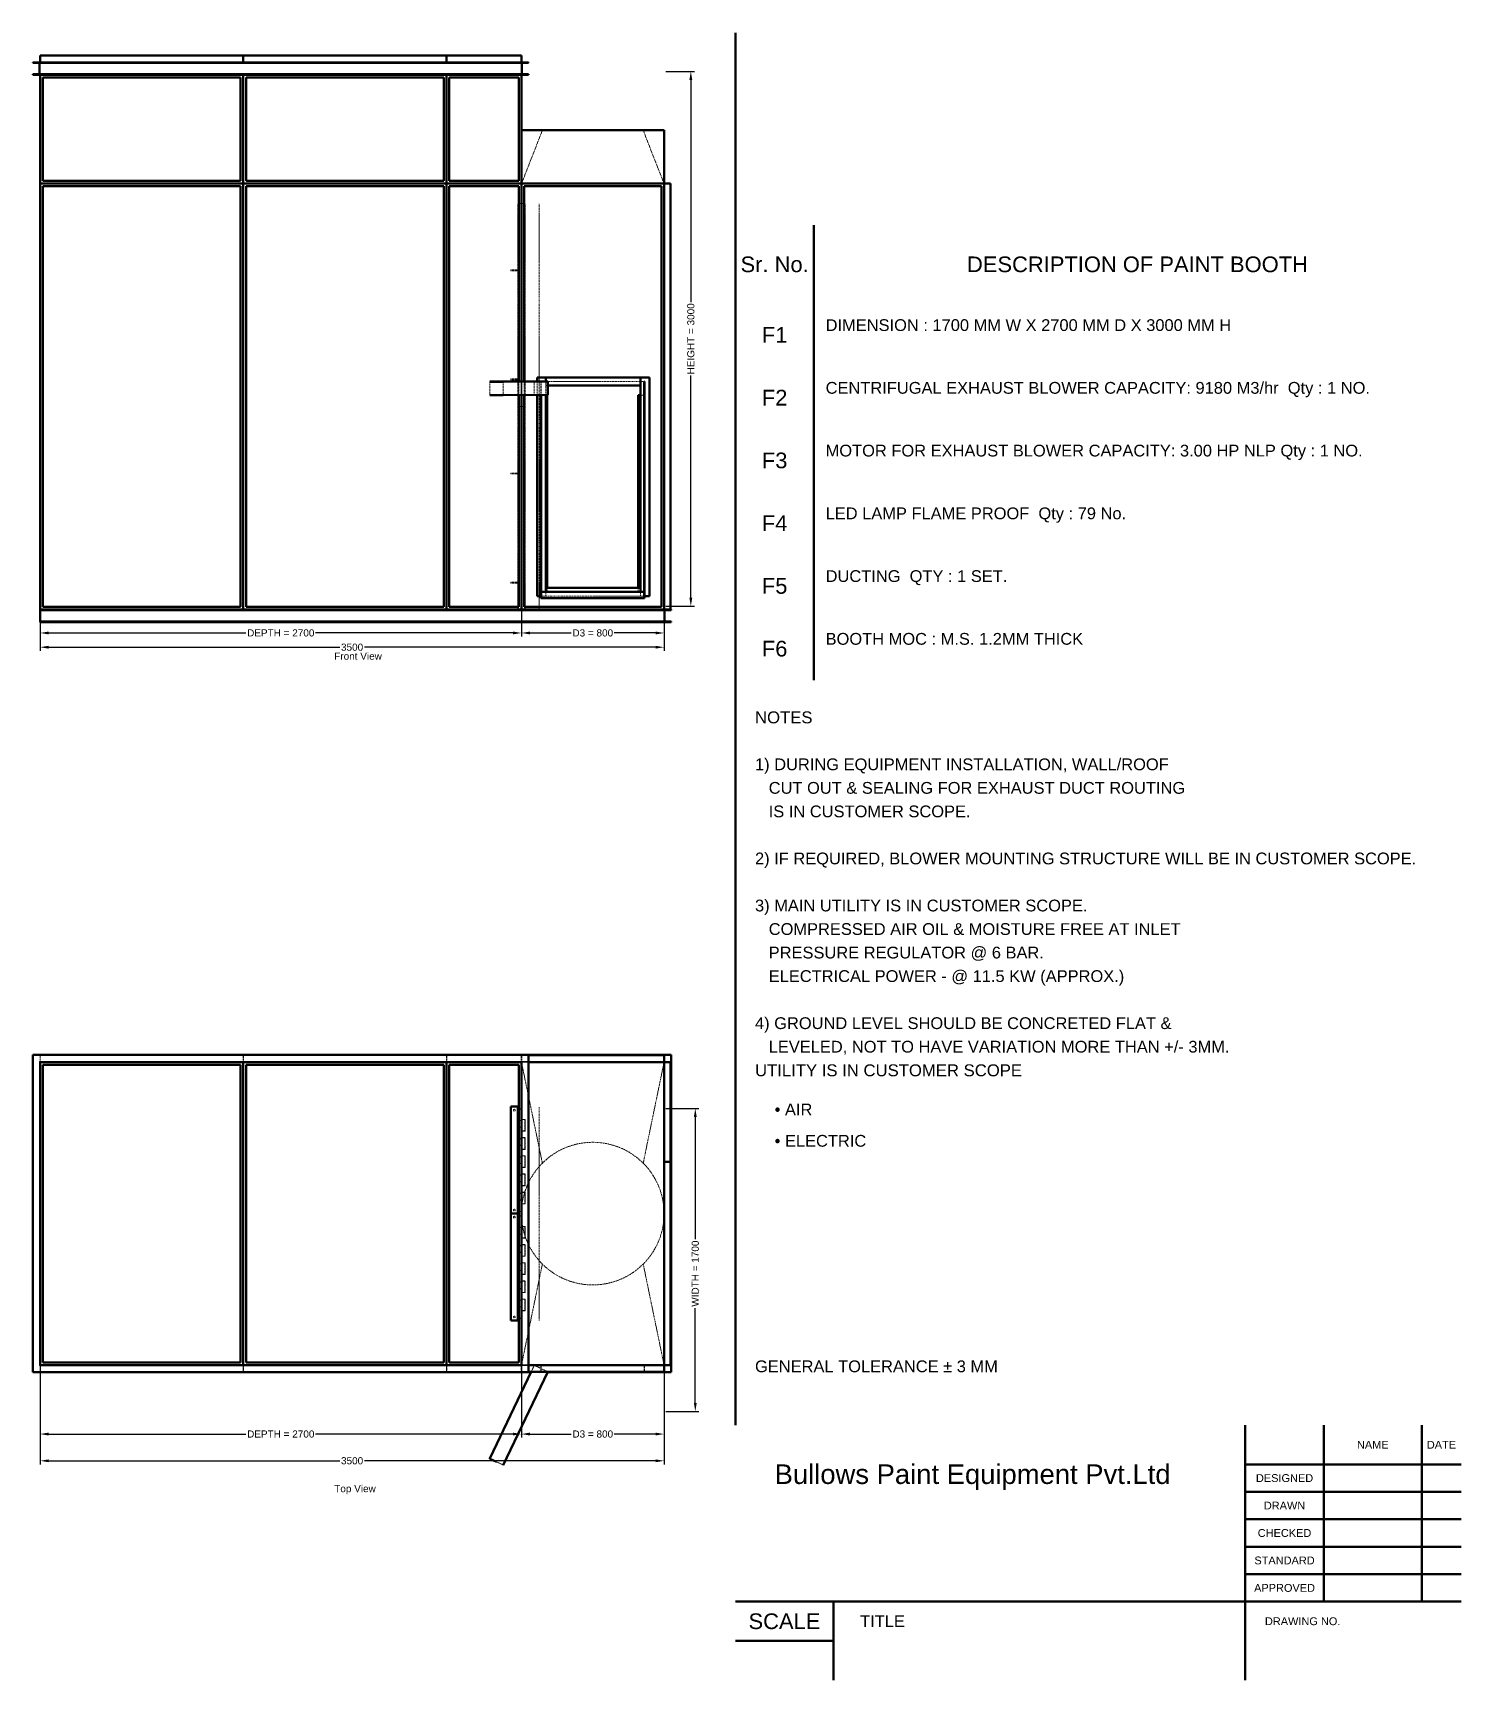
# Model space of a CAD drawing. Header units: millimetres. Extents: x 607 to 13409, y 330 to 9570.
# Drawn here: x 5399 to 13409, y 330 to 9570 of the extents above; entities that cross this region are included whole.
import ezdxf
from ezdxf.enums import TextEntityAlignment as Align

# ---------------------------------------------------------------- set-up
doc = ezdxf.new("R2010")
doc.units = ezdxf.units.MM
doc.linetypes.add('Hidden', pattern=[15, 5, -3, 5, -2])
for name, color, linetype, lineweight in [('Default', 7, 'Continuous', 50), ('Edges', 7, 'Hidden', 15), ('HiddenEdges', 2, 'Hidden', 15), ('HiddenSilhouettes', 2, 'Hidden', 15), ('HiddenWires', 7, 'Hidden', 15), ('Silhouettes', 7, 'Continuous', 50), ('Wires', 7, 'Hidden', 15)]:
    doc.layers.add(name, color=color, linetype=linetype, lineweight=lineweight)
doc.layers.add('Dimension', color=7, linetype='Continuous', lineweight=50, true_color=0x6495ed)
doc.styles.add('Default', font='arial.ttf')
doc.dimstyles.get("Standard").update_dxf_attribs({"dimtxt": 0.18, "dimasz": 0.18, "dimexe": 0.18, "dimexo": 0.0625, "dimgap": 0.09, "dimtad": 0, "dimtih": 1, "dimtoh": 1, "dimdec": 4, "dimzin": 0, "dimdsep": 46, "dimtxsty": 'Standard', "dimcen": 0.09, "dimadec": 0, "dimazin": 0, "dimtfac": 1, "dimtdec": 4, "dimtofl": 0, "dimtmove": 0, "dimatfit": 3, "dimfxl": 1, "dimtolj": 1, "dimtzin": 0, "dimarcsym": 0})

# ---------------------------------------------------------------- blocks, each defined once
blk = doc.blocks.new('Top')
at = {"layer": 'Edges'}
for points in [[(1632.8, 543.6), (1750, 1110.7)], [(990, 917.1), (1067.2, 543.6)], [(990, -395.6), (1067.2, -22.1)], [(1632.8, -22.1), (1750, -589.3)], [(772.2, -1112.7), (848.2, -1150.7)]]:
    blk.add_lwpolyline(points, dxfattribs=at)
for start, end in [(45, 135), (135, 154.1767), (315.00001, 45), (205.82331, 224.99999), (224.99999, 315.00001)]:
    blk.add_arc((1350, 260.7), 400, start, end, dxfattribs=at)
at = {"layer": 'HiddenEdges'}
for points in [[(950, 1110.7), (990, 917.1)], [(950, -589.3), (990, -395.6)], [(772.2, -1114.3), (1022, -590.9)]]:
    blk.add_lwpolyline(points, dxfattribs=at)
for points in [[(-1753, -592.3, 0), (-1753, 1113.7, 0)], [(-1753, 1113.7, 0), (953, 1113.7, 0)], [(-1750, 1113.7, 0), (1753, 1113.7, 0)], [(-1748.8, 1110.7, 0), (-1748.8, 1147.5, 0)], [(-1748.8, 1147.5, 0), (-611.2, 1147.5, 0)], [(-1748.8, -588.1, 0), (-1748.8, 1109.5, 0)], [(-1748.8, 1109.5, 0), (-611.2, 1109.5, 0)], [(-1735, 1147.5, 0), (-1735, 1148.7, 0)], [(-625, 1147.5, 0), (-625, 1148.7, 0)], [(-611.2, 1110.7, 0), (-611.2, 1147.5, 0)], [(-611.2, -588.1, 0), (-611.2, 1109.5, 0)], [(-608.8, 1147.5, 0), (528.8, 1147.5, 0)], [(-608.8, 1110.7, 0), (-608.8, 1147.5, 0)], [(-608.8, -588.1, 0), (-608.8, 1109.5, 0)], [(-608.8, 1109.5, 0), (528.8, 1109.5, 0)], [(-595, 1147.5, 0), (-595, 1148.7, 0)], [(515, 1147.5, 0), (515, 1148.7, 0)], [(528.8, 1110.7, 0), (528.8, 1147.5, 0)], [(528.8, -588.1, 0), (528.8, 1109.5, 0)], [(531.2, 1110.7, 0), (531.2, 1147.5, 0)], [(531.2, 1147.5, 0), (948.8, 1147.5, 0)], [(531.2, 1109.5, 0), (948.8, 1109.5, 0)], [(531.2, -588.1, 0), (531.2, 1109.5, 0)], [(545, 1147.5, 0), (545, 1148.7, 0)], [(935, 1147.5, 0), (935, 1148.7, 0)], [(948.8, 1110.7, 0), (948.8, 1147.5, 0)], [(948.8, -588.1, 0), (948.8, 1109.5, 0)], [(951.2, 1110.7, 0), (951.2, 1147.5, 0)], [(951.2, 1147.5, 0), (1748.8, 1147.5, 0)], [(953, -592.3, 0), (953, 1113.7, 0)], [(965, 1147.5, 0), (965, 1148.7, 0)], [(1735, 1147.5, 0), (1735, 1148.7, 0)], [(1748.8, 1110.7, 0), (1748.8, 1147.5, 0)], [(1751.2, 1109.5, 0), (1786.8, 1109.5, 0)], [(1751.2, 551.9, 0), (1751.2, 1109.5, 0)], [(1753, -592.3, 0), (1753, 1113.7, 0)], [(1750, 1073.9, 0), (1751.2, 1073.9, 0)], [(1750, 587.5, 0), (1751.2, 587.5, 0)], [(1750, 513.9, 0), (1751.2, 513.9, 0)], [(1751.2, 551.9, 0), (1786.8, 551.9, 0)], [(1751.2, -588.1, 0), (1751.2, 549.5, 0)], [(1751.2, 549.5, 0), (1786.8, 549.5, 0)], [(1750, -552.5, 0), (1751.2, -552.5, 0)], [(-1753, -592.3, 0), (953, -592.3, 0)], [(-1750, -592.3, 0), (1753, -592.3, 0)], [(-1748.8, -588.1, 0), (-611.2, -588.1, 0)], [(-1748.8, -626.1, 0), (-1748.8, -589.3, 0)], [(-1748.8, -626.1, 0), (-611.2, -626.1, 0)], [(-1735, -627.3, 0), (-1735, -626.1, 0)], [(-625, -627.3, 0), (-625, -626.1, 0)], [(-611.2, -626.1, 0), (-611.2, -589.3, 0)], [(-608.8, -588.1, 0), (528.8, -588.1, 0)], [(-608.8, -626.1, 0), (-608.8, -589.3, 0)], [(-608.8, -626.1, 0), (528.8, -626.1, 0)], [(-595, -627.3, 0), (-595, -626.1, 0)], [(515, -627.3, 0), (515, -626.1, 0)], [(528.8, -626.1, 0), (528.8, -589.3, 0)], [(531.2, -588.1, 0), (948.8, -588.1, 0)], [(531.2, -626.1, 0), (531.2, -589.3, 0)], [(531.2, -626.1, 0), (948.8, -626.1, 0)], [(545, -627.3, 0), (545, -626.1, 0)], [(848.2, -1149.1, 0), (1098, -625.7, 0)], [(935, -627.3, 0), (935, -626.1, 0)], [(948.8, -626.1, 0), (948.8, -589.3, 0)], [(951.2, -626.1, 0), (951.2, -589.3, 0)], [(951.2, -626.1, 0), (1748.8, -626.1, 0)], [(965, -627.3, 0), (965, -626.1, 0)], [(1022, -590.9, 0), (1022, -589.3, 0)], [(1022, -590.9, 0), (1098, -625.7, 0)], [(1060, -589.3, 0), (1060, -588.1, 0)], [(1098, -627.3, 0), (1098, -625.7, 0)], [(1640, -589.3, 0), (1640, -588.1, 0)], [(1735, -627.3, 0), (1735, -626.1, 0)], [(1748.8, -626.1, 0), (1748.8, -589.3, 0)], [(1751.2, -588.1, 0), (1786.8, -588.1, 0)]]:
    blk.add_polyline3d(points, dxfattribs=at)
blk.add_arc((1350, 260.7), 400, 154.1767, 205.82331, dxfattribs=at)
at = {"layer": 'HiddenSilhouettes'}
for points in [[(-1750, 1110.7, 0), (-1750, 1150.7, 0)], [(-1750, 1148.7, 0), (-610, 1148.7, 0)], [(-1750, 1110.7, 0), (-1750, 1148.7, 0)], [(-1750, 1111.9, 0), (-610, 1111.9, 0)], [(-610, 1110.7, 0), (-610, 1148.7, 0)], [(-610, 1148.7, 0), (530, 1148.7, 0)], [(-610, 1111.9, 0), (530, 1111.9, 0)], [(530, 1110.7, 0), (530, 1148.7, 0)], [(530, 1148.7, 0), (950, 1148.7, 0)], [(530, 1111.9, 0), (950, 1111.9, 0)], [(895, 1110.7, 0), (1342.5, 1110.7, 0)], [(950, 1110.7, 0), (950, 1148.7, 0)], [(950, 1148.7, 0), (990, 1148.7, 0)], [(950, 1111.9, 0), (1750, 1111.9, 0)], [(950, 1110.7, 0), (990, 1110.7, 0)], [(935, 848.2, 0), (950, 848.2, 0)], [(935, 847, 0), (950, 847, 0)], [(935, 783.4, 0), (950, 783.4, 0)], [(935, 782.2, 0), (950, 782.2, 0)], [(935, 746.2, 0), (950, 746.2, 0)], [(935, 745, 0), (950, 745, 0)], [(950, 789.2, 0), (970, 789.2, 0)], [(950, 788, 0), (968.8, 788, 0)], [(968.8, 724.4, 0), (968.8, 788, 0)], [(970, 723.2, 0), (970, 789.2, 0)], [(935, 681.4, 0), (950, 681.4, 0)], [(935, 680.2, 0), (950, 680.2, 0)], [(950, 724.4, 0), (968.8, 724.4, 0)], [(950, 723.2, 0), (970, 723.2, 0)], [(950, 687.2, 0), (970, 687.2, 0)], [(950, 686, 0), (968.8, 686, 0)], [(968.8, 622.4, 0), (968.8, 686, 0)], [(970, 621.2, 0), (970, 687.2, 0)], [(935, 644.2, 0), (950, 644.2, 0)], [(935, 643, 0), (950, 643, 0)], [(935, 579.4, 0), (950, 579.4, 0)], [(935, 578.2, 0), (950, 578.2, 0)], [(950, 622.4, 0), (968.8, 622.4, 0)], [(950, 621.2, 0), (970, 621.2, 0)], [(950, 585.2, 0), (970, 585.2, 0)], [(950, 584, 0), (968.8, 584, 0)], [(968.8, 520.4, 0), (968.8, 584, 0)], [(970, 519.2, 0), (970, 585.2, 0)], [(935, 542.2, 0), (950, 542.2, 0)], [(935, 541, 0), (950, 541, 0)], [(935, 477.4, 0), (950, 477.4, 0)], [(935, 476.2, 0), (950, 476.2, 0)], [(950, 520.4, 0), (968.8, 520.4, 0)], [(950, 519.2, 0), (970, 519.2, 0)], [(950, 483.2, 0), (970, 483.2, 0)], [(950, 482, 0), (968.8, 482, 0)], [(968.8, 418.4, 0), (968.8, 482, 0)], [(970, 417.2, 0), (970, 483.2, 0)], [(935, 440.2, 0), (950, 440.2, 0)], [(935, 439, 0), (950, 439, 0)], [(935, 375.4, 0), (950, 375.4, 0)], [(935, 374.2, 0), (950, 374.2, 0)], [(950, 418.4, 0), (968.8, 418.4, 0)], [(950, 417.2, 0), (970, 417.2, 0)], [(950, 381.2, 0), (970, 381.2, 0)], [(950, 380, 0), (968.8, 380, 0)], [(968.8, 316.4, 0), (968.8, 380, 0)], [(970, 315.2, 0), (970, 381.2, 0)], [(935, 338.2, 0), (950, 338.2, 0)], [(935, 337, 0), (950, 337, 0)], [(950, 316.4, 0), (968.8, 316.4, 0)], [(950, 315.2, 0), (970, 315.2, 0)], [(935, 273.4, 0), (950, 273.4, 0)], [(935, 272.2, 0), (950, 272.2, 0)], [(935, 248.2, 0), (950, 248.2, 0)], [(935, 247, 0), (950, 247, 0)], [(950, 189.2, 0), (970, 189.2, 0)], [(950, 188, 0), (968.8, 188, 0)], [(968.8, 124.4, 0), (968.8, 188, 0)], [(970, 123.2, 0), (970, 189.2, 0)], [(935, 183.4, 0), (950, 183.4, 0)], [(935, 182.2, 0), (950, 182.2, 0)], [(935, 146.2, 0), (950, 146.2, 0)], [(935, 145, 0), (950, 145, 0)], [(950, 124.4, 0), (968.8, 124.4, 0)], [(950, 123.2, 0), (970, 123.2, 0)], [(935, 81.4, 0), (950, 81.4, 0)], [(935, 80.2, 0), (950, 80.2, 0)], [(935, 44.2, 0), (950, 44.2, 0)], [(935, 43, 0), (950, 43, 0)], [(950, 87.2, 0), (970, 87.2, 0)], [(950, 86, 0), (968.8, 86, 0)], [(950, 22.4, 0), (968.8, 22.4, 0)], [(950, 21.2, 0), (970, 21.2, 0)], [(968.8, 22.4, 0), (968.8, 86, 0)], [(970, 21.2, 0), (970, 87.2, 0)], [(935, -20.6, 0), (950, -20.6, 0)], [(935, -21.8, 0), (950, -21.8, 0)], [(935, -57.8, 0), (950, -57.8, 0)], [(935, -59, 0), (950, -59, 0)], [(950, -14.8, 0), (970, -14.8, 0)], [(950, -16, 0), (968.8, -16, 0)], [(950, -79.6, 0), (968.8, -79.6, 0)], [(950, -80.8, 0), (970, -80.8, 0)], [(968.8, -79.6, 0), (968.8, -16, 0)], [(970, -80.8, 0), (970, -14.8, 0)], [(935, -122.6, 0), (950, -122.6, 0)], [(935, -123.8, 0), (950, -123.8, 0)], [(935, -159.8, 0), (950, -159.8, 0)], [(935, -161, 0), (950, -161, 0)], [(950, -116.8, 0), (970, -116.8, 0)], [(950, -118, 0), (968.8, -118, 0)], [(950, -181.6, 0), (968.8, -181.6, 0)], [(950, -182.8, 0), (970, -182.8, 0)], [(968.8, -181.6, 0), (968.8, -118, 0)], [(970, -182.8, 0), (970, -116.8, 0)], [(935, -224.6, 0), (950, -224.6, 0)], [(935, -225.8, 0), (950, -225.8, 0)], [(935, -261.8, 0), (950, -261.8, 0)], [(935, -263, 0), (950, -263, 0)], [(950, -218.8, 0), (970, -218.8, 0)], [(950, -220, 0), (968.8, -220, 0)], [(968.8, -283.6, 0), (968.8, -220, 0)], [(970, -284.8, 0), (970, -218.8, 0)], [(935, -326.6, 0), (950, -326.6, 0)], [(935, -327.8, 0), (950, -327.8, 0)], [(950, -283.6, 0), (968.8, -283.6, 0)], [(950, -284.8, 0), (970, -284.8, 0)], [(-1750, -588.1, 0), (-610, -588.1, 0)], [(-1750, -627.3, 0), (-1750, -589.3, 0)], [(-1750, -589.3, 0), (895, -589.3, 0)], [(-1750, -629.3, 0), (-1750, -589.3, 0)], [(-1750, -627.3, 0), (-610, -627.3, 0)], [(-610, -588.1, 0), (530, -588.1, 0)], [(-610, -627.3, 0), (-610, -589.3, 0)], [(-610, -627.3, 0), (530, -627.3, 0)], [(530, -588.1, 0), (950, -588.1, 0)], [(530, -627.3, 0), (530, -589.3, 0)], [(530, -627.3, 0), (950, -627.3, 0)], [(895, -589.3, 0), (1006.9, -589.3, 0)], [(895, -629.3, 0), (990, -629.3, 0)], [(950, -588.1, 0), (1750, -588.1, 0)], [(950, -627.3, 0), (950, -589.3, 0)], [(950, -589.3, 0), (990, -589.3, 0)], [(950, -627.3, 0), (990, -627.3, 0)], [(1002.9, -629.3, 0), (1097, -629.3, 0)], [(1003.9, -627.3, 0), (1022, -589.3, 0)], [(1022, -589.3, 0), (1098, -627.3, 0)], [(1037.5, -593.9, 0), (1037.5, -590.9, 0)], [(1037.5, -590.9, 0), (1087.5, -590.9, 0)], [(1037.5, -593.9, 0), (1087.5, -593.9, 0)], [(1058.4, -627.3, 0), (1058.4, -589.3, 0)], [(1060, -627.3, 0), (1060, -589.3, 0)], [(1060, -590.9, 0), (1118.8, -590.9, 0)], [(1060, -625.7, 0), (1640, -625.7, 0)], [(1087.5, -593.9, 0), (1087.5, -590.9, 0)], [(1087.5, -590.9, 0), (1617.5, -590.9, 0)], [(1087.5, -593.9, 0), (1617.5, -593.9, 0)], [(1094.8, -590.9, 0), (1094.8, -589.3, 0)], [(1342.5, -590.9, 0), (1640, -590.9, 0)], [(1605.2, -590.9, 0), (1605.2, -589.3, 0)], [(1617.5, -590.9, 0), (1667.5, -590.9, 0)], [(1617.5, -593.9, 0), (1617.5, -590.9, 0)], [(1617.5, -593.9, 0), (1667.5, -593.9, 0)], [(1638.4, -627.3, 0), (1638.4, -589.3, 0)], [(1640, -627.3, 0), (1640, -589.3, 0)], [(1667.5, -593.9, 0), (1667.5, -590.9, 0)], [(810.2, -1131.7, 0), (848.2, -1149.1, 0)], [(848.2, -1150.7, 0), (848.2, -1149.1, 0)]]:
    blk.add_polyline3d(points, dxfattribs=at)
blk.add_polyline3d([(1098, -627.3, 0)], close=True, dxfattribs=at)
at = {"layer": 'HiddenWires'}
for points in [[(1050, 260.7, 0), (1050, 860.7, 0)], [(1750, 287.7, 0), (1750, 575.4, 0)], [(1050, -339.3, 0), (1050, 260.7, 0)]]:
    blk.add_polyline3d(points, dxfattribs=at)
at = {"layer": 'Silhouettes'}
for points in [[(772.2, -1112.7), (1003.9, -627.3)], [(772.2, -1114.3), (810.2, -1131.7)]]:
    blk.add_lwpolyline(points, dxfattribs=at)
for points in [[(-1790, -629.3, 0), (-1790, 1150.7, 0)], [(-1790, 1150.7, 0), (990, 1150.7, 0)], [(-1750, -589.3, 0), (-1750, 1110.7, 0)], [(-1750, 1110.7, 0), (-610, 1110.7, 0)], [(-1750, 1110.7, 0), (895, 1110.7, 0)], [(-610, -589.3, 0), (-610, 1110.7, 0)], [(-610, 1110.7, 0), (530, 1110.7, 0)], [(530, -589.3, 0), (530, 1110.7, 0)], [(530, 1110.7, 0), (950, 1110.7, 0)], [(895, 1150.7, 0), (1790, 1150.7, 0)], [(950, -589.3, 0), (950, 1110.7, 0)], [(990, -629.3, 0), (990, 1150.7, 0)], [(990, 1148.7, 0), (1750, 1148.7, 0)], [(990, 1110.7, 0), (1750, 1110.7, 0)], [(1750, 1110.7, 0), (1750, 1148.7, 0)], [(1750, 1110.7, 0), (1786.8, 1110.7, 0)], [(1750, 550.7, 0), (1750, 1110.7, 0)], [(1786.8, 550.7, 0), (1786.8, 1110.7, 0)], [(1790, -629.3, 0), (1790, 1150.7, 0)], [(-1735, -574.3, 0), (-1735, 1095.7, 0)], [(-1735, 1095.7, 0), (-625, 1095.7, 0)], [(-625, -574.3, 0), (-625, 1095.7, 0)], [(-595, 1095.7, 0), (515, 1095.7, 0)], [(-595, -574.3, 0), (-595, 1095.7, 0)], [(515, -574.3, 0), (515, 1095.7, 0)], [(545, 1095.7, 0), (935, 1095.7, 0)], [(545, -574.3, 0), (545, 1095.7, 0)], [(935, -574.3, 0), (935, 1095.7, 0)], [(890, 260.7, 0), (890, 860.7, 0)], [(890, 860.7, 0), (930, 860.7, 0)], [(930, 260.7, 0), (930, 860.7, 0)], [(930, 782.2, 0), (930, 848.2, 0)], [(930, 848.2, 0), (935, 848.2, 0)], [(931.2, 783.4, 0), (931.2, 847, 0)], [(931.2, 847, 0), (935, 847, 0)], [(930, 782.2, 0), (935, 782.2, 0)], [(930, 680.2, 0), (930, 746.2, 0)], [(930, 746.2, 0), (935, 746.2, 0)], [(931.2, 783.4, 0), (935, 783.4, 0)], [(931.2, 681.4, 0), (931.2, 745, 0)], [(931.2, 745, 0), (935, 745, 0)], [(930, 680.2, 0), (935, 680.2, 0)], [(931.2, 681.4, 0), (935, 681.4, 0)], [(930, 578.2, 0), (930, 644.2, 0)], [(930, 644.2, 0), (935, 644.2, 0)], [(930, 578.2, 0), (935, 578.2, 0)], [(931.2, 579.4, 0), (931.2, 643, 0)], [(931.2, 643, 0), (935, 643, 0)], [(931.2, 579.4, 0), (935, 579.4, 0)], [(930, 476.2, 0), (930, 542.2, 0)], [(930, 542.2, 0), (935, 542.2, 0)], [(930, 476.2, 0), (935, 476.2, 0)], [(931.2, 477.4, 0), (931.2, 541, 0)], [(931.2, 541, 0), (935, 541, 0)], [(931.2, 477.4, 0), (935, 477.4, 0)], [(1750, -589.3, 0), (1750, 550.7, 0)], [(1750, 550.7, 0), (1786.8, 550.7, 0)], [(1786.8, -589.3, 0), (1786.8, 550.7, 0)], [(930, 374.2, 0), (930, 440.2, 0)], [(930, 440.2, 0), (935, 440.2, 0)], [(930, 374.2, 0), (935, 374.2, 0)], [(931.2, 375.4, 0), (931.2, 439, 0)], [(931.2, 439, 0), (935, 439, 0)], [(931.2, 375.4, 0), (935, 375.4, 0)], [(930, 272.2, 0), (930, 338.2, 0)], [(930, 338.2, 0), (935, 338.2, 0)], [(931.2, 273.4, 0), (931.2, 337, 0)], [(931.2, 337, 0), (935, 337, 0)], [(890, -339.3, 0), (890, 260.7, 0)], [(890, 260.7, 0), (930, 260.7, 0)], [(930, 272.2, 0), (935, 272.2, 0)], [(930, -339.3, 0), (930, 260.7, 0)], [(930, 182.2, 0), (930, 248.2, 0)], [(930, 248.2, 0), (935, 248.2, 0)], [(931.2, 273.4, 0), (935, 273.4, 0)], [(931.2, 183.4, 0), (931.2, 247, 0)], [(931.2, 247, 0), (935, 247, 0)], [(930, 182.2, 0), (935, 182.2, 0)], [(930, 80.2, 0), (930, 146.2, 0)], [(930, 146.2, 0), (935, 146.2, 0)], [(931.2, 183.4, 0), (935, 183.4, 0)], [(931.2, 81.4, 0), (931.2, 145, 0)], [(931.2, 145, 0), (935, 145, 0)], [(930, 80.2, 0), (935, 80.2, 0)], [(930, -21.8, 0), (930, 44.2, 0)], [(930, 44.2, 0), (935, 44.2, 0)], [(931.2, 81.4, 0), (935, 81.4, 0)], [(931.2, -20.6, 0), (931.2, 43, 0)], [(931.2, 43, 0), (935, 43, 0)], [(930, -21.8, 0), (935, -21.8, 0)], [(930, -123.8, 0), (930, -57.8, 0)], [(930, -57.8, 0), (935, -57.8, 0)], [(931.2, -20.6, 0), (935, -20.6, 0)], [(931.2, -122.6, 0), (931.2, -59, 0)], [(931.2, -59, 0), (935, -59, 0)], [(930, -123.8, 0), (935, -123.8, 0)], [(930, -225.8, 0), (930, -159.8, 0)], [(930, -159.8, 0), (935, -159.8, 0)], [(931.2, -122.6, 0), (935, -122.6, 0)], [(931.2, -224.6, 0), (931.2, -161, 0)], [(931.2, -161, 0), (935, -161, 0)], [(930, -225.8, 0), (935, -225.8, 0)], [(930, -327.8, 0), (930, -261.8, 0)], [(930, -261.8, 0), (935, -261.8, 0)], [(931.2, -224.6, 0), (935, -224.6, 0)], [(931.2, -326.6, 0), (931.2, -263, 0)], [(931.2, -263, 0), (935, -263, 0)], [(890, -339.3, 0), (930, -339.3, 0)], [(930, -327.8, 0), (935, -327.8, 0)], [(931.2, -326.6, 0), (935, -326.6, 0)], [(-1790, -629.3, 0), (990, -629.3, 0)], [(-1750, -589.3, 0), (-610, -589.3, 0)], [(-1735, -574.3, 0), (-625, -574.3, 0)], [(-610, -589.3, 0), (530, -589.3, 0)], [(-595, -574.3, 0), (515, -574.3, 0)], [(530, -589.3, 0), (950, -589.3, 0)], [(545, -574.3, 0), (935, -574.3, 0)], [(848.2, -1150.7, 0), (1098, -627.3, 0)], [(990, -589.3, 0), (1750, -589.3, 0)], [(990, -627.3, 0), (1750, -627.3, 0)], [(990, -629.3, 0), (1002.9, -629.3, 0)], [(1097, -629.3, 0), (1790, -629.3, 0)], [(1750, -627.3, 0), (1750, -589.3, 0)], [(1750, -589.3, 0), (1786.8, -589.3, 0)], [(772.2, -1114.3, 0), (772.2, -1112.7, 0)]]:
    blk.add_polyline3d(points, dxfattribs=at)
for points in [[(-1750, 1150.7, 0)], [(1750, 1111.9, 0)], [(930, -287.7, 0)]]:
    blk.add_polyline3d(points, close=True, dxfattribs=at)
at = {"layer": 'Wires'}
for centre in [(910, 840.7), (910, 280.7), (910, 240.7), (910, -319.3)]:
    blk.add_circle(centre, 5, dxfattribs=at)
blk = doc.blocks.new('Front')
at = {"layer": 'Edges'}
for points in [[(950.5, 871, 0), (1067.2, 1169.8, 0)], [(1632.8, 1169.8, 0), (1749.5, 871, 0)], [(772.2, -239.6, 0), (848.2, -239.6, 0)], [(772.2, -315.6, 0), (772.2, -241.2, 0)], [(848.2, -239.6, 0), (1098, -238.6, 0)], [(848.2, -315.6, 0), (848.2, -239.6, 0)]]:
    blk.add_polyline3d(points, dxfattribs=at)
blk.add_polyline3d([(1750, 869.8, 0)], close=True, dxfattribs=at)
at = {"layer": 'HiddenEdges'}
blk.add_lwpolyline([(950, 869.8), (950.5, 871)], dxfattribs=at)
for points in [[(-1748.8, 1551, 0), (-1748.8, 1587.8, 0)], [(-1748.8, 1587.8, 0), (-611.2, 1587.8, 0)], [(-1735, 1587.8, 0), (-1735, 1589, 0)], [(-625, 1587.8, 0), (-625, 1589, 0)], [(-611.2, 1551, 0), (-611.2, 1587.8, 0)], [(-608.8, 1551, 0), (-608.8, 1587.8, 0)], [(-608.8, 1587.8, 0), (528.8, 1587.8, 0)], [(-595, 1587.8, 0), (-595, 1589, 0)], [(515, 1587.8, 0), (515, 1589, 0)], [(528.8, 1551, 0), (528.8, 1587.8, 0)], [(531.2, 1587.8, 0), (948.8, 1587.8, 0)], [(531.2, 1551, 0), (531.2, 1587.8, 0)], [(545, 1587.8, 0), (545, 1589, 0)], [(935, 1587.8, 0), (935, 1589, 0)], [(948.8, 1551, 0), (948.8, 1587.8, 0)], [(-1750, 1481, 0), (-1750, 1551, 0)], [(-1748.8, 872.2, 0), (-1748.8, 1479.8, 0)], [(-1748.8, 1479.8, 0), (-611.2, 1479.8, 0)], [(-611.2, 872.2, 0), (-611.2, 1479.8, 0)], [(-608.8, 872.2, 0), (-608.8, 1479.8, 0)], [(-608.8, 1479.8, 0), (528.8, 1479.8, 0)], [(528.8, 872.2, 0), (528.8, 1479.8, 0)], [(531.2, 872.2, 0), (531.2, 1479.8, 0)], [(531.2, 1479.8, 0), (948.8, 1479.8, 0)], [(948.8, 872.2, 0), (948.8, 1479.8, 0)], [(950, 1481, 0), (950, 1551, 0)], [(-1748.8, 872.2, 0), (-611.2, 872.2, 0)], [(-1748.8, 869.8, 0), (-611.2, 869.8, 0)], [(-1748.8, -1517.8, 0), (-1748.8, 869.8, 0)], [(-611.2, -1517.8, 0), (-611.2, 869.8, 0)], [(-608.8, 872.2, 0), (528.8, 872.2, 0)], [(-608.8, -1517.8, 0), (-608.8, 869.8, 0)], [(-608.8, 869.8, 0), (528.8, 869.8, 0)], [(528.8, -1517.8, 0), (528.8, 869.8, 0)], [(531.2, 872.2, 0), (948.8, 872.2, 0)], [(531.2, 869.8, 0), (948.8, 869.8, 0)], [(531.2, -1517.8, 0), (531.2, 869.8, 0)], [(948.8, -1517.8, 0), (948.8, 869.8, 0)], [(951.2, -1517.8, 0), (951.2, 869.8, 0)], [(951.2, 869.8, 0), (1748.8, 869.8, 0)], [(1748.8, -1517.8, 0), (1748.8, 869.8, 0)], [(1749.5, 871, 0), (1750, 869.8, 0)], [(1750, 834.2, 0), (1751.2, 834.2, 0)], [(1751.2, -1517.8, 0), (1751.2, 869.8, 0)], [(1751.2, 869.8, 0), (1786.8, 869.8, 0)], [(930, -380.2, 0), (930, 759.8, 0)], [(931.2, -380.2, 0), (931.2, 759.8, 0)], [(970, -380.2, 0), (970, 759.8, 0)], [(848.2, -241.2, 0), (1098, -240.2, 0)], [(1022, -314.6, 0), (1022, -238.6, 0)], [(1022, -240.2, 0), (1098, -240.2, 0)], [(930, -1520.2, 0), (930, -380.2, 0)], [(970, -1520.2, 0), (970, -380.2, 0)], [(1060, -1453.4, 0), (1640, -1453.4, 0)], [(-1750, -1589, 0), (-1750, -1519, 0)], [(-1748.8, -1517.8, 0), (-611.2, -1517.8, 0)], [(-608.8, -1517.8, 0), (528.8, -1517.8, 0)], [(531.2, -1517.8, 0), (948.8, -1517.8, 0)], [(951.2, -1517.8, 0), (1748.8, -1517.8, 0)], [(1750, -1482.2, 0), (1751.2, -1482.2, 0)], [(1750, -1589, 0), (1750, -1519, 0)], [(1751.2, -1517.8, 0), (1786.8, -1517.8, 0)]]:
    blk.add_polyline3d(points, dxfattribs=at)
at = {"layer": 'HiddenSilhouettes'}
for points in [[(950, 869.8), (950, 871)], [(1750, 871), (1750, 869.8)], [(848.2, -315.3), (1022, -314.6)]]:
    blk.add_lwpolyline(points, dxfattribs=at)
for points in [[(-1753, 1548, 0)], [(953, 1548, 0)], [(848.2, -241.2, 0)], [(1753, -1522, 0)]]:
    blk.add_polyline3d(points, close=True, dxfattribs=at)
for points in [[(-1750, 1481, 0), (-1750, 1481, 0)], [(-1750, 869.8, 0), (-1750, 1479.8, 0)], [(-1750, 1479.8, 0), (-610, 1479.8, 0)], [(-610, 1481, 0), (-610, 1481, 0)], [(-610, 1479.8, 0), (530, 1479.8, 0)], [(530, 1481, 0), (530, 1481, 0)], [(530, 1479.8, 0), (950, 1479.8, 0)], [(950, 1481, 0), (950, 1481, 0)], [(-610, 871, 0), (-610, 1191.7, 0)], [(-1750, 869.8, 0), (-610, 869.8, 0)], [(-610, 869.8, 0), (530, 869.8, 0)], [(530, 869.8, 0), (530, 871, 0)], [(530, 869.8, 0), (950, 869.8, 0)], [(950, 869.8, 0), (950, 871, 0)], [(950, 869.8, 0), (1750, 869.8, 0)], [(930, 759.8, 0), (950, 759.8, 0)], [(950, 759.8, 0), (970, 759.8, 0)], [(968.8, -380.2, 0), (968.8, 759.8, 0)], [(890, 381.8, 0), (890, 386.8, 0)], [(890, 386.8, 0), (930, 386.8, 0)], [(890, 381.8, 0), (930, 381.8, 0)], [(930, 381.8, 0), (930, 386.8, 0)], [(-1750, -1520.2, 0), (-1750, 0, 0)], [(772.2, -315.6, 0), (772.2, -239.6, 0)], [(772.2, -241.2, 0), (1022, -240.2, 0)], [(890, -230.2, 0), (890, -225.2, 0)], [(890, -225.2, 0), (930, -225.2, 0)], [(890, -230.2, 0), (930, -230.2, 0)], [(905, -230.2, 0), (905, -225.2, 0)], [(915, -230.2, 0), (915, -225.2, 0)], [(930, -230.2, 0), (930, -225.2, 0)], [(935, -315.3, 0), (935, -238.9, 0)], [(950, -315.2, 0), (950, -238.9, 0)], [(965, -315.1, 0), (965, -238.8, 0)], [(1022, -314.6, 0), (1022, -240.2, 0)], [(1037.5, -314.8, 0), (1037.5, -238.6, 0)], [(1058.4, -314.8, 0), (1058.4, -238.6, 0)], [(1060, -314.8, 0), (1060, -238.6, 0)], [(1060, -240.2, 0), (1640, -240.2, 0)], [(1087.5, -314.6, 0), (1087.5, -238.6, 0)], [(1087.5, -262.7, 0), (1098, -262.7, 0)], [(1060, -316.2, 0), (1087.5, -316.2, 0)], [(1617.5, -316.2, 0), (1640, -316.2, 0)], [(930, -380.2, 0), (950, -380.2, 0)], [(931.2, -1520.2, 0), (931.2, -380.2, 0)], [(950, -380.2, 0), (970, -380.2, 0)], [(968.8, -1520.2, 0), (968.8, -380.2, 0)], [(530, -1520.2, 0), (530, -794.5, 0)], [(890, -758.2, 0), (890, -753.2, 0)], [(890, -753.2, 0), (930, -753.2, 0)], [(890, -758.2, 0), (930, -758.2, 0)], [(930, -758.2, 0), (930, -753.2, 0)], [(890, -1370.2, 0), (890, -1365.2, 0)], [(890, -1365.2, 0), (930, -1365.2, 0)], [(890, -1370.2, 0), (930, -1370.2, 0)], [(905, -1370.2, 0), (905, -1365.2, 0)], [(915, -1370.2, 0), (915, -1365.2, 0)], [(930, -1370.2, 0), (930, -1365.2, 0)], [(1058.4, -1442.7, 0), (1087.5, -1442.7, 0)], [(1087.5, -1442.7, 0), (1087.5, -1420.2, 0)], [(1087.5, -1442.7, 0), (1617.5, -1442.7, 0)], [(1094.8, -1420.2, 0), (1094.8, -1397.7, 0)], [(1605.2, -1420.2, 0), (1605.2, -1397.7, 0)], [(1617.5, -1442.7, 0), (1617.5, -1420.2, 0)], [(1617.5, -1442.7, 0), (1640, -1442.7, 0)], [(-1750, -1520.2, 0), (-610, -1520.2, 0)], [(-610, -1520.2, 0), (-610, -1519, 0)], [(-610, -1520.2, 0), (530, -1520.2, 0)], [(530, -1520.2, 0), (950, -1520.2, 0)], [(950, -1520.2, 0), (950, -1489.7, 0)], [(950, -1520.2, 0), (1750, -1520.2, 0)], [(1750, -1520.2, 0), (1750, -1519, 0)]]:
    blk.add_polyline3d(points, dxfattribs=at)
at = {"layer": 'HiddenWires'}
for points in [[(1050, -380.2, 0), (1050, 759.8, 0)], [(1050, -1520.2, 0), (1050, -380.2, 0)]]:
    blk.add_polyline3d(points, dxfattribs=at)
at = {"layer": 'Silhouettes'}
for points in [[(-1750, 1551), (-1750, 1589)], [(950, 871), (950.3, 1169.8)], [(1749.7, 1169.8), (1750, 871)]]:
    blk.add_lwpolyline(points, dxfattribs=at)
for points in [[(-1750, 1589, 0), (-610, 1589, 0)], [(-610, 1551, 0), (-610, 1589, 0)], [(-610, 1589, 0), (530, 1589, 0)], [(530, 1551, 0), (530, 1589, 0)], [(530, 1589, 0), (950, 1589, 0)], [(950, 1551, 0), (950, 1589, 0)], [(-1790, 1548, 0), (-1790, 1551, 0)], [(-1790, 1551, 0), (990, 1551, 0)], [(-1790, 1548, 0), (990, 1548, 0)], [(-1790, 1481, 0), (-1790, 1484, 0)], [(-1790, 1484, 0), (990, 1484, 0)], [(-1790, 1481, 0), (990, 1481, 0)], [(-1753, 1484, 0), (-1753, 1548, 0)], [(-1750, 871, 0), (-1750, 1481, 0)], [(-610, 871, 0), (-610, 1481, 0)], [(530, 871, 0), (530, 1481, 0)], [(950, 871, 0), (950, 1481, 0)], [(953, 1484, 0), (953, 1548, 0)], [(990, 1548, 0), (990, 1551, 0)], [(990, 1481, 0), (990, 1484, 0)], [(-1735, 886, 0), (-1735, 1466, 0)], [(-1735, 1466, 0), (-625, 1466, 0)], [(-625, 886, 0), (-625, 1466, 0)], [(-595, 886, 0), (-595, 1466, 0)], [(-595, 1466, 0), (515, 1466, 0)], [(515, 886, 0), (515, 1466, 0)], [(545, 886, 0), (545, 1466, 0)], [(545, 1466, 0), (935, 1466, 0)], [(935, 886, 0), (935, 1466, 0)], [(530, 871, 0), (530, 1191.7, 0)], [(950.3, 1169.8, 0), (1067.2, 1169.8, 0)], [(1067.2, 1169.8, 0), (1632.8, 1169.8, 0)], [(1632.8, 1169.8, 0), (1749.7, 1169.8, 0)], [(950, 871, 0), (950, 993.1, 0)], [(-1750, -1519, 0), (-1750, 871, 0)], [(-1750, 871, 0), (-610, 871, 0)], [(-1750, 871, 0), (-1750, 871, 0)], [(-1735, 886, 0), (-625, 886, 0)], [(-1735, -1504, 0), (-1735, 856, 0)], [(-1735, 856, 0), (-625, 856, 0)], [(-625, -1504, 0), (-625, 856, 0)], [(-610, 871, 0), (530, 871, 0)], [(-610, -1519, 0), (-610, 871, 0)], [(-610, 869.8, 0), (-610, 871, 0)], [(-595, 886, 0), (515, 886, 0)], [(-595, 856, 0), (515, 856, 0)], [(-595, -1504, 0), (-595, 856, 0)], [(515, -1504, 0), (515, 856, 0)], [(530, -1519, 0), (530, 871, 0)], [(530, 871, 0), (950, 871, 0)], [(545, 886, 0), (935, 886, 0)], [(545, -1504, 0), (545, 856, 0)], [(545, 856, 0), (935, 856, 0)], [(935, -238.9, 0), (935, 856, 0)], [(950, 871, 0), (1750, 871, 0)], [(950, -238.9, 0), (950, 871, 0)], [(965, 856, 0), (1735, 856, 0)], [(965, -238.8, 0), (965, 856, 0)], [(1735, -1504, 0), (1735, 856, 0)], [(1750, -1519, 0), (1750, 871, 0)], [(1750, 871, 0), (1786.8, 871, 0)], [(1786.8, -1519, 0), (1786.8, 871, 0)], [(-610, -1519, 0), (-610, 0, 0)], [(772.2, -239.6, 0), (1022, -238.6, 0)], [(772.2, -241.2, 0), (848.2, -241.2, 0)], [(1022, -238.6, 0), (1098, -238.6, 0)], [(1037.5, -238.6, 0), (1037.5, -217.7, 0)], [(1037.5, -217.7, 0), (1087.5, -217.7, 0)], [(1058.4, -238.6, 0), (1060, -238.6, 0)], [(1087.5, -238.6, 0), (1087.5, -217.7, 0)], [(1087.5, -217.7, 0), (1617.5, -217.7, 0)], [(1098, -314.6, 0), (1098, -238.6, 0)], [(1098, -262.7, 0), (1617.5, -262.7, 0)], [(1617.5, -1420.2, 0), (1617.5, -217.7, 0)], [(1617.5, -217.7, 0), (1667.5, -217.7, 0)], [(1638.4, -1455, 0), (1638.4, -238.6, 0)], [(1638.4, -238.6, 0), (1640, -238.6, 0)], [(1640, -1455, 0), (1640, -238.6, 0)], [(1667.5, -1442.7, 0), (1667.5, -217.7, 0)], [(772.2, -315.6, 0), (848.2, -315.3, 0)], [(848.2, -315.6, 0), (1098, -314.6, 0)], [(935, -1504, 0), (935, -315.3, 0)], [(950, -1519, 0), (950, -315.2, 0)], [(965, -1504, 0), (965, -315.1, 0)], [(1037.5, -1442.7, 0), (1037.5, -314.8, 0)], [(1058.4, -1455, 0), (1058.4, -314.8, 0)], [(1060, -1455, 0), (1060, -314.8, 0)], [(1087.5, -1420.2, 0), (1087.5, -314.6, 0)], [(1087.5, -316.2, 0), (1094.8, -316.2, 0)], [(1094.8, -1397.7, 0), (1094.8, -316.2, 0)], [(1605.2, -1397.7, 0), (1605.2, -316.2, 0)], [(1605.2, -316.2, 0), (1617.5, -316.2, 0)], [(1750, -1519, 0), (1750, -1191.8, 0)], [(1037.5, -1442.7, 0), (1058.4, -1442.7, 0)], [(1058.4, -1455, 0), (1060, -1455, 0)], [(1060, -1420.2, 0), (1640, -1420.2, 0)], [(1060, -1455, 0), (1640, -1455, 0)], [(1087.5, -1397.7, 0), (1617.5, -1397.7, 0)], [(1640, -1442.7, 0), (1667.5, -1442.7, 0)], [(-1750, -1519, 0), (1790, -1519, 0)], [(-1750, -1522, 0), (-1750, -1519, 0)], [(-1750, -1586, 0), (-1750, -1522, 0)], [(-1750, -1522, 0), (1790, -1522, 0)], [(-1735, -1504, 0), (-625, -1504, 0)], [(-595, -1504, 0), (515, -1504, 0)], [(545, -1504, 0), (935, -1504, 0)], [(965, -1504, 0), (1735, -1504, 0)], [(1753, -1586, 0), (1753, -1522, 0)], [(1790, -1522, 0), (1790, -1519, 0)], [(-1750, -1589, 0), (-1750, -1586, 0)], [(-1750, -1586, 0), (1790, -1586, 0)], [(-1750, -1589, 0), (1790, -1589, 0)], [(1790, -1589, 0), (1790, -1586, 0)]]:
    blk.add_polyline3d(points, dxfattribs=at)
for points in [[(530, 1479.8, 0)], [(950, 1479.8, 0)], [(-610, 869.8, 0)], [(1750, 869.8, 0)]]:
    blk.add_polyline3d(points, close=True, dxfattribs=at)
blk = doc.blocks.new('*D5')
at = {"layer": 'Defpoints', "color": 0}
for p in [(5439, 2686), (8939, 2686), (8939, 1560)]:
    blk.add_point(p, dxfattribs=at)
at = {"layer": 'Dimension', "color": 0, "lineweight": -2}
for p, q in [((5439, 2676), (5439, 1540)), ((8939, 2676), (8939, 1540)), ((5487, 1560), (7119.4, 1560)), ((8891, 1560), (7258.6, 1560))]:
    blk.add_line(p, q, dxfattribs=at)
at = {"layer": 'Dimension', "color": 0}
for points in [[(5487, 1568), (5487, 1552), (5439, 1560)], [(8891, 1552), (8891, 1568), (8939, 1560)]]:
    blk.add_solid(points, dxfattribs=at)
at = {"layer": 'Dimension', "color": 0, "insert": (7189, 1560), "char_height": 40, "attachment_point": 5, "style": 'Default'}
blk.add_mtext('\\A1;3500', dxfattribs=at)
blk = doc.blocks.new('*D6')
at = {"layer": 'Defpoints', "color": 0}
for p in [(5439, 2686), (8139, 2686), (8139, 1710)]:
    blk.add_point(p, dxfattribs=at)
at = {"layer": 'Dimension', "color": 0, "lineweight": -2}
for p, q in [((5439, 2676), (5439, 1690)), ((8139, 2676), (8139, 1690)), ((5487, 1710), (6593.8, 1710)), ((8091, 1710), (6984.2, 1710))]:
    blk.add_line(p, q, dxfattribs=at)
at = {"layer": 'Dimension', "color": 0}
for points in [[(5487, 1718), (5487, 1702), (5439, 1710)], [(8091, 1702), (8091, 1718), (8139, 1710)]]:
    blk.add_solid(points, dxfattribs=at)
at = {"layer": 'Dimension', "color": 0, "insert": (6789, 1710), "char_height": 40, "attachment_point": 5, "style": 'Default'}
blk.add_mtext('\\A1;DEPTH = 2700', dxfattribs=at)
blk = doc.blocks.new('*D7')
at = {"layer": 'Defpoints', "color": 0}
for p in [(8139, 2686), (8939, 2686), (8939, 1710)]:
    blk.add_point(p, dxfattribs=at)
at = {"layer": 'Dimension', "color": 0, "lineweight": -2}
for p, q in [((8139, 2676), (8139, 1690)), ((8939, 2676), (8939, 1690)), ((8187, 1710), (8418.3, 1710)), ((8891, 1710), (8659.7, 1710))]:
    blk.add_line(p, q, dxfattribs=at)
at = {"layer": 'Dimension', "color": 0}
for points in [[(8187, 1718), (8187, 1702), (8139, 1710)], [(8891, 1702), (8891, 1718), (8939, 1710)]]:
    blk.add_solid(points, dxfattribs=at)
at = {"layer": 'Dimension', "color": 0, "insert": (8539, 1710), "char_height": 40, "attachment_point": 5, "style": 'Default'}
blk.add_mtext('\\A1;D3 = 800', dxfattribs=at)
blk = doc.blocks.new('*D8')
at = {"layer": 'Defpoints', "color": 0}
for p in [(8939, 3536), (9114, 3536), (8939, 1836)]:
    blk.add_point(p, dxfattribs=at)
at = {"layer": 'Dimension', "color": 0, "lineweight": -2}
for p, q in [((8949, 3536), (9134, 3536)), ((9114, 3488), (9114, 2803.9)), ((9114, 1884), (9114, 2416.1)), ((8949, 1836), (9134, 1836))]:
    blk.add_line(p, q, dxfattribs=at)
at = {"layer": 'Dimension', "color": 0}
for points in [[(9122, 3488), (9106, 3488), (9114, 3536)], [(9106, 1884), (9122, 1884), (9114, 1836)]]:
    blk.add_solid(points, dxfattribs=at)
at = {"layer": 'Dimension', "color": 0, "insert": (9114, 2610), "char_height": 40, "attachment_point": 5, "rotation": 90, "style": 'Default'}
blk.add_mtext('\\A1;WIDTH = 1700', dxfattribs=at)
blk = doc.blocks.new('*D9')
at = {"layer": 'Defpoints', "color": 0}
for p in [(5439, 6354), (8139, 6354), (8139, 6204)]:
    blk.add_point(p, dxfattribs=at)
at = {"layer": 'Dimension', "color": 0, "lineweight": -2}
for p, q in [((5439, 6344), (5439, 6184)), ((8139, 6344), (8139, 6184)), ((5487, 6204), (6593.8, 6204)), ((8091, 6204), (6984.2, 6204))]:
    blk.add_line(p, q, dxfattribs=at)
at = {"layer": 'Dimension', "color": 0}
for points in [[(5487, 6212), (5487, 6196), (5439, 6204)], [(8091, 6196), (8091, 6212), (8139, 6204)]]:
    blk.add_solid(points, dxfattribs=at)
at = {"layer": 'Dimension', "color": 0, "insert": (6789, 6204), "char_height": 40, "attachment_point": 5, "style": 'Default'}
blk.add_mtext('\\A1;DEPTH = 2700', dxfattribs=at)
blk = doc.blocks.new('*D10')
at = {"layer": 'Defpoints', "color": 0}
for p in [(8139, 6354), (8939, 6354), (8939, 6204)]:
    blk.add_point(p, dxfattribs=at)
at = {"layer": 'Dimension', "color": 0, "lineweight": -2}
for p, q in [((8139, 6344), (8139, 6184)), ((8939, 6344), (8939, 6184)), ((8187, 6204), (8418.3, 6204)), ((8891, 6204), (8659.7, 6204))]:
    blk.add_line(p, q, dxfattribs=at)
at = {"layer": 'Dimension', "color": 0}
for points in [[(8187, 6212), (8187, 6196), (8139, 6204)], [(8891, 6196), (8891, 6212), (8939, 6204)]]:
    blk.add_solid(points, dxfattribs=at)
at = {"layer": 'Dimension', "color": 0, "insert": (8539, 6204), "char_height": 40, "attachment_point": 5, "style": 'Default'}
blk.add_mtext('\\A1;D3 = 800', dxfattribs=at)
blk = doc.blocks.new('*D11')
at = {"layer": 'Defpoints', "color": 0}
for p in [(5439, 6354), (8939, 6354), (8939, 6124)]:
    blk.add_point(p, dxfattribs=at)
at = {"layer": 'Dimension', "color": 0, "lineweight": -2}
for p, q in [((5439, 6344), (5439, 6104)), ((8939, 6344), (8939, 6104)), ((5487, 6124), (7119.4, 6124)), ((8891, 6124), (7258.6, 6124))]:
    blk.add_line(p, q, dxfattribs=at)
at = {"layer": 'Dimension', "color": 0}
for points in [[(5487, 6132), (5487, 6116), (5439, 6124)], [(8891, 6116), (8891, 6132), (8939, 6124)]]:
    blk.add_solid(points, dxfattribs=at)
at = {"layer": 'Dimension', "color": 0, "insert": (7189, 6124), "char_height": 40, "attachment_point": 5, "style": 'Default'}
blk.add_mtext('\\A1;3500', dxfattribs=at)
blk = doc.blocks.new('*D12')
at = {"layer": 'Defpoints', "color": 0}
for p in [(8939, 9354), (9089, 9354), (8939, 6354)]:
    blk.add_point(p, dxfattribs=at)
at = {"layer": 'Dimension', "color": 0, "lineweight": -2}
for p, q in [((8949, 9354), (9109, 9354)), ((9089, 9306), (9089, 8060)), ((9089, 6402), (9089, 7648)), ((8949, 6354), (9109, 6354))]:
    blk.add_line(p, q, dxfattribs=at)
at = {"layer": 'Dimension', "color": 0}
for points in [[(9097, 9306), (9081, 9306), (9089, 9354)], [(9081, 6402), (9097, 6402), (9089, 6354)]]:
    blk.add_solid(points, dxfattribs=at)
at = {"layer": 'Dimension', "color": 0, "insert": (9089, 7854), "char_height": 40, "attachment_point": 5, "rotation": 90, "style": 'Default'}
blk.add_mtext('\\A1;HEIGHT = 3000', dxfattribs=at)

msp = doc.modelspace()

# ---------------------------------------------------------------- linework, layer by layer
at = {"layer": 'Default'}
for p, q in [((9339, 9570), (9339, 1760)), ((9779, 8492), (9779, 8052)), ((9779, 8492), (9779, 5940)), ((12199, 1760), (12199, 330)), ((12639, 770), (12639, 1760)), ((13189, 770), (13189, 1760)), ((12199, 1540), (13409, 1540)), ((12199, 1386), (13409, 1386)), ((12199, 1232), (13409, 1232)), ((12199, 1078), (13409, 1078)), ((12199, 924), (13409, 924)), ((9339, 770), (13409, 770)), ((9889, 770), (9889, 330)), ((9339, 550), (9889, 550))]:
    msp.add_line(p, q, dxfattribs=at)

# ---------------------------------------------------------------- block references
for name, p in [('Front', (7189, 7854)), ('Top', (7189, 2686))]:
    msp.add_blockref(name, p, dxfattribs=at)

# ---------------------------------------------------------------- texts
at = {"layer": 'Default', "style": 'Default'}
for s, height, p in [('Sr. No.', 88, (9559, 8272)), ('DESCRIPTION OF PAINT BOOTH', 88, (11594, 8272)), ('F1', 88, (9559, 7876)), ('F2', 88, (9559, 7524)), ('F3', 88, (9559, 7172)), ('F4', 88, (9559, 6820)), ('F5', 88, (9559, 6468)), ('F6', 88, (9559, 6116)), ('NAME', 44, (12914, 1650)), ('DATE', 44, (13299, 1650)), ('DESIGNED', 44, (12419, 1463)), ('DRAWN', 44, (12419, 1309)), ('CHECKED', 44, (12419, 1155)), ('STANDARD', 44, (12419, 1001)), ('APPROVED', 44, (12419, 847)), ('SCALE', 88, (9614, 660)), ('TITLE', 66, (10164, 660))]:
    msp.add_text(s, height=height, dxfattribs=at).set_placement(p, align=Align.MIDDLE_CENTER)
for s, height, p in [('DIMENSION : 1700 MM W X 2700 MM D X 3000 MM H', 66, (9845, 7964)), ('CENTRIFUGAL EXHAUST BLOWER CAPACITY: 9180 M3/hr  Qty : 1 NO.', 66, (9845, 7612)), ('MOTOR FOR EXHAUST BLOWER CAPACITY: 3.00 HP NLP Qty : 1 NO.', 66, (9845, 7260)), ('LED LAMP FLAME PROOF  Qty : 79 No.', 66, (9845, 6908)), ('DUCTING  QTY : 1 SET.', 66, (9845, 6556)), ('BOOTH MOC : M.S. 1.2MM THICK', 66, (9845, 6204)), ('NOTES', 67, (9449, 5764)), ('1) DURING EQUIPMENT INSTALLATION, WALL/ROOF', 66, (9449, 5500)), ('   CUT OUT & SEALING FOR EXHAUST DUCT ROUTING', 66, (9449, 5368)), ('   IS IN CUSTOMER SCOPE.', 66, (9449, 5236)), ('2) IF REQUIRED, BLOWER MOUNTING STRUCTURE WILL BE IN CUSTOMER SCOPE.', 66, (9449, 4972)), ('3) MAIN UTILITY IS IN CUSTOMER SCOPE.', 66, (9449, 4708)), ('   COMPRESSED AIR OIL & MOISTURE FREE AT INLET', 66, (9449, 4576)), ('   PRESSURE REGULATOR @ 6 BAR.', 66, (9449, 4444)), ('   ELECTRICAL POWER - @ 11.5 KW (APPROX.)', 66, (9449, 4312)), ('4) GROUND LEVEL SHOULD BE CONCRETED FLAT &', 66, (9449, 4048)), ('   LEVELED, NOT TO HAVE VARIATION MORE THAN +/- 3MM.', 66, (9449, 3916)), ('UTILITY IS IN CUSTOMER SCOPE', 67, (9449, 3784)), ('• AIR', 66, (9559, 3564)), ('• ELECTRIC', 66, (9559, 3388)), ('Bullows Paint Equipment Pvt.Ltd', 110, (9559, 1540))]:
    msp.add_text(s, height=height, dxfattribs=at).set_placement(p, align=Align.TOP_LEFT)
for s, height, p in [('GENERAL TOLERANCE ± 3 MM', 66, (9449, 2090)), ('DRAWING NO.', 44, (12309, 660))]:
    msp.add_text(s, height=height, dxfattribs=at).set_placement(p, align=Align.MIDDLE_LEFT)
at = {"layer": 'Dimension', "style": 'Default'}
for s, p in [('Front View', (7089, 6054)), ('Top View', (7089, 1384))]:
    msp.add_text(s, height=40, dxfattribs=at).set_placement(p)

# ---------------------------------------------------------------- dimensions: what is measured, and where the dimension line sits
at = {"layer": 'Dimension'}
for base, p1, p2, text, picture, middle in [((9089, 9354), (8939, 6354), (8939, 9354), 'HEIGHT = <>', '*D12', (9089, 7854)), ((9114, 3536), (8939, 1836), (8939, 3536), 'WIDTH = <>', '*D8', (9114, 2610))]:
    dim = msp.add_linear_dim(base=base, p1=p1, p2=p2, angle=90, text=text, dimstyle='Standard', override={"dimscale": 1, "dimtxt": 40, "dimasz": 48, "dimexe": 20, "dimexo": 10, "dimgap": 10, "dimtad": 0, "dimjust": 0, "dimtih": 0, "dimtoh": 0, "dimdec": 3, "dimlfac": 1, "dimzin": 8, "dimlunit": 2, "dimpost": '', "dimtxsty": 'Default', "dimsah": 0, "dimse1": 0, "dimse2": 0, "dimclrt": 0, "dimtol": 0, "dimlim": 0, "dimtp": 0, "dimtm": 0, "dimtfac": 1, "dimtdec": 3, "dimtix": 0, "dimtzin": 8}, dxfattribs=at)
    dim.commit()
    dim.dimension.update_dxf_attribs({"geometry": picture, "text_midpoint": middle, "dimtype": 160})
for base, p1, p2, text, picture, middle in [((8139, 6204), (5439, 6354), (8139, 6354), 'DEPTH = <>', '*D9', (6789, 6204)), ((8939, 6204), (8139, 6354), (8939, 6354), 'D3 = <>', '*D10', (8539, 6204)), ((8139, 1710), (5439, 2686), (8139, 2686), 'DEPTH = <>', '*D6', (6789, 1710)), ((8939, 1710), (8139, 2686), (8939, 2686), 'D3 = <>', '*D7', (8539, 1710))]:
    dim = msp.add_linear_dim(base=base, p1=p1, p2=p2, text=text, dimstyle='Standard', override={"dimscale": 1, "dimtxt": 40, "dimasz": 48, "dimexe": 20, "dimexo": 10, "dimgap": 10, "dimtad": 0, "dimjust": 0, "dimtih": 0, "dimtoh": 0, "dimdec": 3, "dimlfac": 1, "dimzin": 8, "dimlunit": 2, "dimpost": '', "dimtxsty": 'Default', "dimsah": 0, "dimse1": 0, "dimse2": 0, "dimclrt": 0, "dimtol": 0, "dimlim": 0, "dimtp": 0, "dimtm": 0, "dimtfac": 1, "dimtdec": 3, "dimtix": 0, "dimtzin": 8}, dxfattribs=at)
    dim.commit()
    dim.dimension.update_dxf_attribs({"geometry": picture, "text_midpoint": middle, "dimtype": 160})
for base, p1, p2, picture, middle in [((8939, 6124), (5439, 6354), (8939, 6354), '*D11', (7189, 6124)), ((8939, 1560), (5439, 2686), (8939, 2686), '*D5', (7189, 1560))]:
    dim = msp.add_linear_dim(base=base, p1=p1, p2=p2, dimstyle='Standard', override={"dimscale": 1, "dimtxt": 40, "dimasz": 48, "dimexe": 20, "dimexo": 10, "dimgap": 10, "dimtad": 0, "dimjust": 0, "dimtih": 0, "dimtoh": 0, "dimdec": 3, "dimlfac": 1, "dimzin": 8, "dimlunit": 2, "dimpost": '', "dimtxsty": 'Default', "dimsah": 0, "dimse1": 0, "dimse2": 0, "dimclrt": 0, "dimtol": 0, "dimlim": 0, "dimtp": 0, "dimtm": 0, "dimtfac": 1, "dimtdec": 3, "dimtix": 0, "dimtzin": 8}, dxfattribs=at)
    dim.commit()
    dim.dimension.update_dxf_attribs({"geometry": picture, "text_midpoint": middle, "dimtype": 160})

doc.saveas('drawing.dxf')
